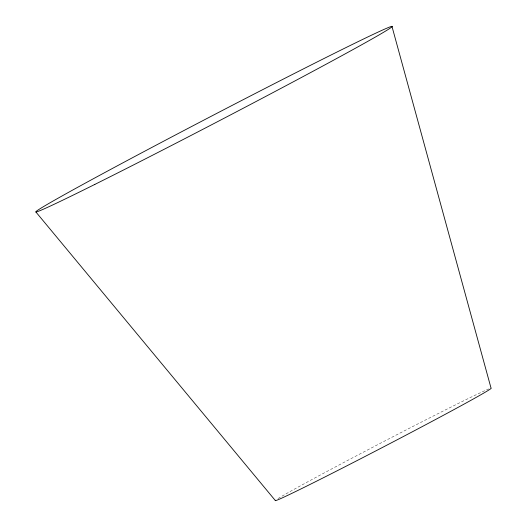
<?xml version="1.0" encoding="UTF-8"?>
<svg xmlns="http://www.w3.org/2000/svg" width="527" height="527" viewBox="0 0 527 527"><rect width="100%" height="100%" fill="white"/><g stroke="black" fill="none" stroke-linecap="round" stroke-linejoin="round"><path stroke-width="0.4" stroke-dasharray="2.63 1.98" d="M278.039 498.562A121.717 2.339 -27.5 0 1 384.506 441.119A121.717 2.339 -27.5 0 1 488.984 388.86"/><path stroke-width="0.79" d="M35.948 212.052L275.43 500.65M391.95 26.35L491.052 388.175A121.717 2.339 -27.5 0 1 381.963 447.713A121.717 2.339 -27.5 0 1 275.595 500.222M94.84 184.41A200.952 3.86 -27.5 0 0 388.359 29.354A200.952 3.86 -27.5 0 0 158.647 143.838A200.952 3.86 -27.5 0 0 94.84 184.41"/></g></svg>
